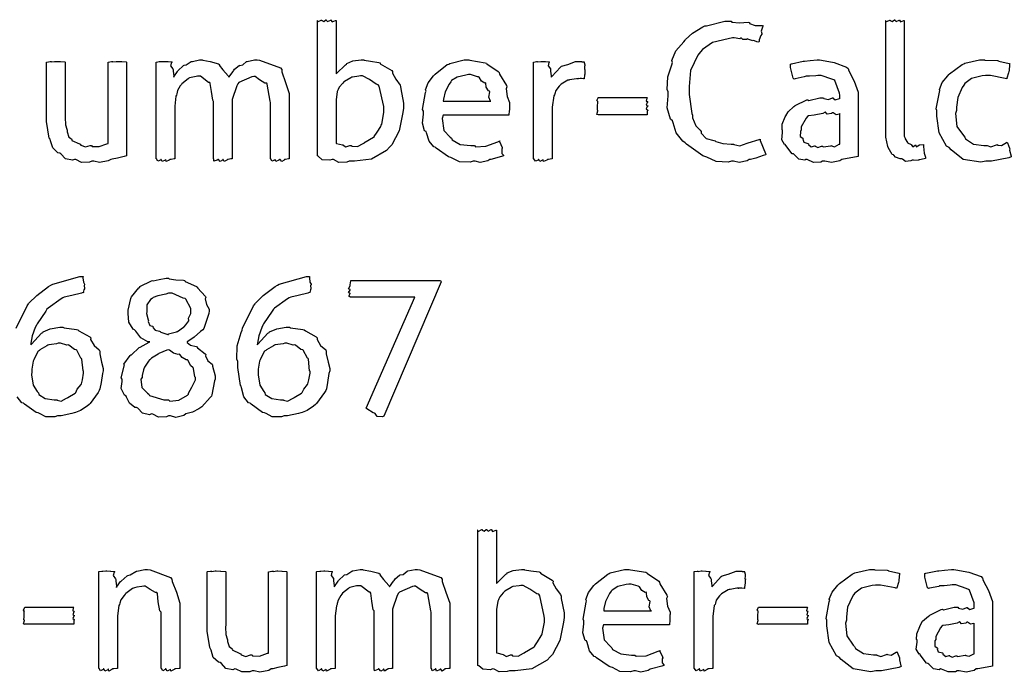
# Model space of a CAD drawing. Extents: x 1.97 to 9.39, y 0.66 to 7.28.
# Drawn here: x 6.641 to 7.517, y 0.923 to 1.499 of the extents above; entities that cross this region are included whole.
import ezdxf

# ---------------------------------------------------------------- set-up
doc = ezdxf.new("R2010")
doc.units = 0
doc.layers.get('0').update_dxf_attribs({"linetype": 'CONTINUOUS'})

msp = doc.modelspace()

# ---------------------------------------------------------------- linework, layer by layer
at = {"color": 0}
for points in [[(6.90419, 1.49858), (6.90403, 1.49849), (6.90435, 1.49744), (6.90771, 1.49903), (6.9081, 1.49903), (6.9081, 1.49869), (6.90989, 1.49778), (6.91162, 1.49924), (6.91222, 1.49924), (6.91211, 1.49897), (6.91325, 1.49772), (6.91596, 1.49908), (6.91635, 1.49903), (6.91618, 1.49881), (6.91715, 1.49735), (6.92036, 1.49864), (6.92068, 1.49858), (6.92068, 1.4515), (6.92101, 1.45188), (6.92893, 1.45958), (6.93001, 1.46018), (6.93012, 1.46078), (6.93549, 1.46289), (6.94276, 1.46386), (6.94521, 1.46386), (6.94542, 1.46354), (6.95107, 1.46272), (6.95844, 1.46169), (6.95953, 1.46126), (6.95953, 1.46044), (6.96392, 1.45801), (6.96983, 1.45454), (6.9706, 1.45367), (6.97054, 1.45215), (6.97347, 1.44672), (6.97732, 1.44162), (6.97775, 1.44021), (6.97786, 1.43821), (6.98036, 1.42557), (6.98036, 1.42133), (6.97982, 1.41738), (6.97646, 1.40126), (6.97006, 1.38889), (6.96799, 1.38683), (6.96528, 1.3839), (6.95188, 1.37625), (6.93707, 1.37446), (6.93218, 1.37446), (6.93018, 1.37364), (6.92312, 1.37337), (6.91851, 1.37576), (6.91721, 1.37598), (6.91525, 1.37527), (6.90847, 1.37571), (6.90506, 1.37874), (6.90419, 1.37902), (6.90419, 1.49858)], [(7.29531, 1.39399), (7.29525, 1.39253), (7.29986, 1.38124), (7.30007, 1.3801), (7.29785, 1.37934), (7.29124, 1.37706), (7.28674, 1.37598), (7.28554, 1.37576), (7.28358, 1.37462), (7.27653, 1.37316), (7.27154, 1.37446), (7.26992, 1.37446), (7.26688, 1.37348), (7.25624, 1.37402), (7.24821, 1.37793), (7.24647, 1.37858), (7.24468, 1.37912), (7.23008, 1.38943), (7.22889, 1.39074), (7.22678, 1.39204), (7.22114, 1.39953), (7.21847, 1.40821), (7.21783, 1.41004), (7.21604, 1.41146), (7.21317, 1.42139), (7.21392, 1.43212), (7.21392, 1.43565), (7.21311, 1.43778), (7.21365, 1.44883), (7.21718, 1.45958), (7.21783, 1.46149), (7.21733, 1.46326), (7.22081, 1.47194), (7.22771, 1.47988), (7.22889, 1.48122), (7.22917, 1.48199), (7.2354, 1.48753), (7.24451, 1.49311), (7.24625, 1.49382), (7.24794, 1.49403), (7.26406, 1.49815), (7.26947, 1.49815), (7.27024, 1.49729), (7.27707, 1.49653), (7.28461, 1.49707), (7.28575, 1.49685), (7.28581, 1.4961), (7.29069, 1.49431), (7.29704, 1.49414), (7.2979, 1.49382), (7.29719, 1.49289), (7.29611, 1.48931), (7.29676, 1.48719), (7.2966, 1.48665), (7.2959, 1.48551), (7.29422, 1.48167), (7.29417, 1.48014), (7.294, 1.47971), (7.29303, 1.47939), (7.28939, 1.48112), (7.28901, 1.48122), (7.28857, 1.48079), (7.28444, 1.48226), (7.28401, 1.48232), (7.28315, 1.48193), (7.27994, 1.48178), (7.2786, 1.48318), (7.27815, 1.48318), (7.27724, 1.48242), (7.27235, 1.4834), (7.27078, 1.4834), (7.26682, 1.48258), (7.25319, 1.47911), (7.24419, 1.4731), (7.24257, 1.47103), (7.24001, 1.46804), (7.23372, 1.45458), (7.23258, 1.44043), (7.23258, 1.43565), (7.23253, 1.43338), (7.23492, 1.4165), (7.2354, 1.41504), (7.23557, 1.41271), (7.23828, 1.40576), (7.24235, 1.40169), (7.24322, 1.40072), (7.24317, 1.39925), (7.24744, 1.39447), (7.25439, 1.39274), (7.25558, 1.39225), (7.25597, 1.39165), (7.26215, 1.38992), (7.26958, 1.38943), (7.27208, 1.38943), (7.27208, 1.389), (7.27713, 1.38807), (7.28369, 1.39035), (7.28467, 1.39051), (7.28467, 1.39074), (7.29443, 1.39367), (7.29531, 1.39399)], [(7.40608, 1.49858), (7.40593, 1.49849), (7.40625, 1.49744), (7.40961, 1.49903), (7.41, 1.49903), (7.41004, 1.49869), (7.41183, 1.49778), (7.41368, 1.49924), (7.41433, 1.49924), (7.41422, 1.49897), (7.41521, 1.49772), (7.41786, 1.49908), (7.41824, 1.49903), (7.41808, 1.49881), (7.419, 1.49735), (7.42204, 1.49864), (7.42236, 1.49858), (7.42236, 1.40224), (7.42225, 1.40087), (7.42236, 1.3966), (7.42307, 1.39535), (7.42324, 1.39486), (7.42318, 1.39404), (7.42518, 1.391), (7.4254, 1.39074), (7.4254, 1.39074), (7.42854, 1.38911), (7.42888, 1.389), (7.42876, 1.38867), (7.42985, 1.3871), (7.43218, 1.38856), (7.433, 1.38856), (7.43278, 1.38835), (7.43289, 1.3871), (7.43593, 1.38878), (7.43625, 1.38878), (7.43625, 1.38878), (7.43929, 1.38921), (7.43951, 1.38921), (7.43935, 1.38737), (7.44, 1.38157), (7.44103, 1.37788), (7.44103, 1.37663), (7.44011, 1.37647), (7.43593, 1.3756), (7.43539, 1.37554), (7.435, 1.37489), (7.43072, 1.37532), (7.42931, 1.37532), (7.42817, 1.37457), (7.42344, 1.37402), (7.42085, 1.37625), (7.42019, 1.37641), (7.41878, 1.37657), (7.41461, 1.37788), (7.41336, 1.37967), (7.41282, 1.3801), (7.41178, 1.38026), (7.40815, 1.38656), (7.40782, 1.38726), (7.40782, 1.38726), (7.40608, 1.39572), (7.40608, 1.39854), (7.40608, 1.49858)], [(6.66515, 1.46192), (6.66515, 1.46192), (6.66547, 1.46197), (6.66829, 1.46235), (6.66928, 1.46235), (6.66943, 1.46218), (6.67219, 1.46257), (6.67318, 1.46257), (6.67318, 1.46257), (6.67692, 1.4624), (6.67731, 1.46235), (6.67731, 1.46235), (6.68132, 1.46203), (6.68164, 1.46192), (6.68164, 1.41504), (6.68153, 1.41292), (6.68186, 1.40636), (6.68289, 1.40267), (6.68317, 1.40181), (6.68317, 1.40028), (6.68462, 1.39572), (6.68701, 1.3941), (6.6875, 1.39356), (6.68739, 1.39279), (6.69412, 1.38965), (6.69488, 1.38943), (6.69536, 1.38851), (6.69943, 1.38699), (6.7035, 1.38835), (6.70486, 1.38835), (6.70535, 1.38748), (6.71149, 1.38726), (6.71843, 1.38981), (6.7194, 1.39008), (6.7194, 1.46192), (6.7194, 1.46192), (6.7225, 1.46235), (6.72353, 1.46235), (6.72374, 1.46218), (6.72667, 1.46257), (6.72765, 1.46257), (6.72765, 1.46257), (6.73118, 1.4624), (6.73156, 1.46235), (6.73156, 1.46235), (6.73535, 1.46203), (6.73568, 1.46192), (6.73568, 1.37902), (6.73367, 1.37858), (6.72765, 1.37717), (6.72314, 1.37625), (6.72179, 1.37598), (6.71957, 1.37478), (6.71186, 1.37321), (6.70676, 1.37446), (6.70508, 1.37446), (6.70301, 1.37359), (6.69586, 1.37337), (6.69086, 1.37576), (6.68967, 1.37598), (6.68804, 1.37527), (6.68169, 1.37636), (6.67779, 1.38091), (6.67686, 1.38162), (6.67518, 1.38189), (6.67068, 1.38618), (6.66872, 1.39247), (6.66818, 1.39378), (6.66754, 1.39481), (6.66515, 1.4095), (6.66515, 1.41439), (6.66515, 1.46192)], [(6.76183, 1.46192), (6.76183, 1.46192), (6.76204, 1.46197), (6.76465, 1.46235), (6.76551, 1.46235), (6.76551, 1.46229), (6.76812, 1.46257), (6.76899, 1.46257), (6.76899, 1.46257), (6.77219, 1.4624), (6.77246, 1.46235), (6.77246, 1.46235), (6.77561, 1.46203), (6.77593, 1.46192), (6.77533, 1.46158), (6.77463, 1.45865), (6.77669, 1.45589), (6.77681, 1.45518), (6.77686, 1.45378), (6.77746, 1.44982), (6.77746, 1.44846), (6.77761, 1.44879), (6.78076, 1.45367), (6.78114, 1.4541), (6.78114, 1.4541), (6.78603, 1.45876), (6.78657, 1.4591), (6.78657, 1.4591), (6.78851, 1.45942), (6.79286, 1.46235), (6.79351, 1.46257), (6.79389, 1.46257), (6.80024, 1.46386), (6.8024, 1.46386), (6.80306, 1.46354), (6.80968, 1.46229), (6.81689, 1.46044), (6.81782, 1.45975), (6.81754, 1.4591), (6.82086, 1.45497), (6.82557, 1.44971), (6.82607, 1.44846), (6.82607, 1.44846), (6.82975, 1.45367), (6.83018, 1.4541), (6.83018, 1.4541), (6.83117, 1.45574), (6.83507, 1.45876), (6.83561, 1.4591), (6.83561, 1.45904), (6.83832, 1.45942), (6.84169, 1.46235), (6.84233, 1.46257), (6.84233, 1.46257), (6.84885, 1.46386), (6.85101, 1.46386), (6.85308, 1.46354), (6.87158, 1.45682), (6.87272, 1.4554), (6.87272, 1.45324), (6.87608, 1.44396), (6.87944, 1.43419), (6.87944, 1.43088), (6.87944, 1.37641), (6.87864, 1.37636), (6.87597, 1.37598), (6.87511, 1.37598), (6.87483, 1.37543), (6.87278, 1.37419), (6.87142, 1.37576), (6.87099, 1.37576), (6.87033, 1.37522), (6.86762, 1.37419), (6.86708, 1.37598), (6.86686, 1.37598), (6.86632, 1.37543), (6.86388, 1.37446), (6.86322, 1.37636), (6.86296, 1.37641), (6.86296, 1.42611), (6.86268, 1.42736), (6.86003, 1.44233), (6.85949, 1.44325), (6.85786, 1.44331), (6.85314, 1.44624), (6.84924, 1.44911), (6.84799, 1.44911), (6.84636, 1.44883), (6.83496, 1.4439), (6.8341, 1.44282), (6.83301, 1.44092), (6.82889, 1.42887), (6.82889, 1.42481), (6.82889, 1.37641), (6.82785, 1.37636), (6.82553, 1.37598), (6.82476, 1.37598), (6.82422, 1.37538), (6.82183, 1.37419), (6.82107, 1.37576), (6.82086, 1.37576), (6.82053, 1.37522), (6.81842, 1.37419), (6.81689, 1.37598), (6.81651, 1.37598), (6.81575, 1.37543), (6.81288, 1.37446), (6.81278, 1.37641), (6.81261, 1.37641), (6.81261, 1.42719), (6.8119, 1.42833), (6.81065, 1.43588), (6.80968, 1.44303), (6.80914, 1.4439), (6.80817, 1.44385), (6.80089, 1.44954), (6.7985, 1.44954), (6.7971, 1.44928), (6.79129, 1.44792), (6.79069, 1.4476), (6.79004, 1.44715), (6.78461, 1.44282), (6.78418, 1.44217), (6.78321, 1.44092), (6.78076, 1.43674), (6.78011, 1.43381), (6.77983, 1.43283), (6.77929, 1.43186), (6.77832, 1.42301), (6.77832, 1.42003), (6.77832, 1.37641), (6.77783, 1.37636), (6.77507, 1.37598), (6.77419, 1.37598), (6.77344, 1.37538), (6.77061, 1.37419), (6.77035, 1.37576), (6.77029, 1.37576), (6.76975, 1.37516), (6.76719, 1.37419), (6.76628, 1.37598), (6.76594, 1.37598), (6.76563, 1.37543), (6.7634, 1.37446), (6.76215, 1.37636), (6.76183, 1.37641), (6.76183, 1.46192)], [(7.01519, 1.41504), (7.01432, 1.412), (7.01574, 1.40164), (7.02138, 1.39572), (7.02257, 1.39464), (7.02328, 1.39324), (7.03043, 1.38921), (7.03982, 1.38813), (7.04297, 1.38813), (7.04394, 1.38715), (7.0529, 1.3877), (7.06353, 1.3916), (7.06532, 1.39225), (7.06506, 1.39165), (7.06739, 1.38661), (7.06749, 1.38596), (7.06706, 1.38498), (7.06711, 1.38129), (7.06853, 1.37961), (7.06858, 1.37902), (7.06685, 1.37847), (7.05751, 1.37598), (7.05643, 1.37576), (7.05464, 1.37462), (7.04807, 1.37316), (7.0434, 1.37446), (7.04189, 1.37446), (7.03911, 1.37353), (7.02968, 1.37381), (7.02328, 1.37717), (7.02192, 1.37771), (7.02013, 1.37815), (7.00911, 1.38585), (7.00825, 1.38683), (7.00694, 1.38694), (7.00293, 1.39193), (7.00065, 1.39942), (7.00022, 1.40072), (6.99892, 1.40126), (6.99707, 1.40799), (6.99783, 1.4159), (6.99783, 1.41851), (6.99712, 1.42008), (6.99978, 1.43494), (7.00022, 1.43631), (6.99972, 1.43733), (7.0019, 1.44347), (7.00672, 1.44965), (7.0076, 1.45062), (7.00808, 1.45128), (7.01888, 1.45964), (7.02018, 1.46018), (7.02121, 1.46078), (7.03375, 1.46386), (7.03797, 1.46386), (7.0389, 1.46354), (7.05246, 1.46138), (7.0536, 1.46083), (7.05399, 1.46029), (7.06392, 1.4535), (7.06467, 1.45258), (7.06494, 1.45117), (7.07118, 1.44125), (7.07161, 1.44), (7.07096, 1.43815), (7.07183, 1.43153), (7.074, 1.42617), (7.074, 1.42438), (7.07389, 1.42344), (7.07379, 1.41982), (7.07379, 1.41937), (7.07368, 1.41889), (7.07335, 1.41536), (7.07335, 1.41504), (7.01519, 1.41504)], [(7.09517, 1.46192), (7.09517, 1.46192), (7.09532, 1.46197), (7.09776, 1.46235), (7.09864, 1.46235), (7.09868, 1.46218), (7.1014, 1.46257), (7.10232, 1.46257), (7.10232, 1.46257), (7.10547, 1.4624), (7.10579, 1.46235), (7.10579, 1.46235), (7.109, 1.46203), (7.10926, 1.46192), (7.10867, 1.46158), (7.10796, 1.45865), (7.11003, 1.45589), (7.11014, 1.45518), (7.11019, 1.45378), (7.11079, 1.44982), (7.11079, 1.44846), (7.11128, 1.44922), (7.11893, 1.45757), (7.1199, 1.45822), (7.1199, 1.45817), (7.12522, 1.45979), (7.13226, 1.46235), (7.13465, 1.46235), (7.13465, 1.46235), (7.13678, 1.46235), (7.13747, 1.46235), (7.13769, 1.46213), (7.13971, 1.46218), (7.13986, 1.46213), (7.13971, 1.46169), (7.14031, 1.45958), (7.14031, 1.45888), (7.14014, 1.45806), (7.14008, 1.45551), (7.14051, 1.45546), (7.14051, 1.4554), (7.14031, 1.45443), (7.14031, 1.45167), (7.14031, 1.45128), (7.14003, 1.45047), (7.13971, 1.44749), (7.13965, 1.44715), (7.13921, 1.4471), (7.13743, 1.44737), (7.13683, 1.44737), (7.13613, 1.44732), (7.13396, 1.44721), (7.13465, 1.44737), (7.13465, 1.44737), (7.13297, 1.44726), (7.12685, 1.44629), (7.12619, 1.44607), (7.12528, 1.4459), (7.11936, 1.44228), (7.11882, 1.44174), (7.11768, 1.4406), (7.11475, 1.43674), (7.11393, 1.43397), (7.11361, 1.43306), (7.11296, 1.43207), (7.11165, 1.42225), (7.11165, 1.41894), (7.11165, 1.37641), (7.11117, 1.37636), (7.1084, 1.37598), (7.10753, 1.37598), (7.10678, 1.37538), (7.10394, 1.37419), (7.10368, 1.37576), (7.10362, 1.37576), (7.10308, 1.37516), (7.10058, 1.37419), (7.09978, 1.37598), (7.0995, 1.37598), (7.09912, 1.37543), (7.09685, 1.37446), (7.09549, 1.37636), (7.09517, 1.37641), (7.09517, 1.46192)], [(7.36556, 1.43283), (7.36529, 1.4344), (7.36122, 1.44569), (7.36035, 1.44629), (7.35851, 1.44694), (7.34913, 1.45019), (7.34603, 1.45019), (7.34424, 1.44987), (7.33886, 1.44943), (7.33583, 1.44949), (7.33496, 1.44933), (7.3341, 1.44889), (7.32596, 1.44721), (7.32519, 1.44694), (7.32428, 1.44775), (7.32194, 1.45708), (7.32194, 1.46018), (7.32275, 1.46044), (7.33317, 1.46268), (7.33431, 1.46278), (7.33431, 1.46272), (7.33936, 1.46322), (7.34549, 1.46386), (7.34754, 1.46386), (7.34924, 1.46354), (7.36063, 1.46149), (7.37147, 1.45757), (7.37294, 1.45628), (7.37349, 1.45415), (7.3781, 1.44515), (7.38162, 1.43544), (7.38162, 1.43218), (7.38162, 1.37858), (7.38021, 1.3782), (7.36871, 1.37619), (7.36729, 1.37598), (7.36556, 1.37468), (7.35829, 1.37321), (7.35232, 1.37446), (7.35037, 1.37446), (7.34885, 1.37348), (7.34239, 1.37337), (7.33669, 1.37576), (7.33561, 1.37598), (7.33464, 1.37527), (7.32943, 1.37625), (7.32531, 1.38021), (7.32454, 1.38075), (7.32346, 1.38097), (7.31782, 1.38835), (7.31739, 1.38921), (7.31679, 1.38917), (7.31424, 1.39339), (7.315, 1.39974), (7.315, 1.40181), (7.31451, 1.40196), (7.31467, 1.40713), (7.31733, 1.41351), (7.31782, 1.41439), (7.31782, 1.41439), (7.31993, 1.41808), (7.32497, 1.42275), (7.32585, 1.42329), (7.32622, 1.4235), (7.33626, 1.42844), (7.33735, 1.42871), (7.33822, 1.42811), (7.34782, 1.43044), (7.35101, 1.43044), (7.35151, 1.42969), (7.35547, 1.42887), (7.3591, 1.43028), (7.35969, 1.43024), (7.3596, 1.43001), (7.36149, 1.42844), (7.36513, 1.42969), (7.36556, 1.42958), (7.36556, 1.43283)], [(7.51335, 1.39117), (7.51346, 1.39074), (7.51535, 1.38596), (7.51551, 1.38531), (7.5154, 1.38401), (7.51676, 1.3788), (7.51682, 1.37815), (7.51481, 1.37739), (7.49951, 1.37446), (7.49447, 1.37446), (7.49007, 1.37348), (7.47439, 1.37598), (7.46392, 1.38444), (7.46213, 1.38639), (7.45985, 1.38759), (7.45329, 1.39942), (7.45128, 1.41422), (7.45128, 1.41917), (7.45057, 1.42063), (7.45344, 1.43539), (7.45389, 1.43674), (7.45344, 1.43772), (7.45594, 1.44379), (7.46104, 1.44987), (7.46192, 1.45085), (7.46235, 1.45144), (7.47364, 1.45985), (7.47493, 1.46039), (7.47592, 1.46094), (7.48882, 1.46386), (7.49317, 1.46386), (7.4936, 1.46354), (7.50461, 1.46317), (7.50553, 1.463), (7.50586, 1.46262), (7.51492, 1.46072), (7.51574, 1.46039), (7.51546, 1.4599), (7.51497, 1.45432), (7.51486, 1.45367), (7.51454, 1.45242), (7.51313, 1.44764), (7.51292, 1.44715), (7.5115, 1.44754), (7.49854, 1.44997), (7.49425, 1.44997), (7.49132, 1.44965), (7.48182, 1.44737), (7.47601, 1.44293), (7.47493, 1.44151), (7.47353, 1.43935), (7.46967, 1.4305), (7.46864, 1.42204), (7.46864, 1.41917), (7.46767, 1.41639), (7.46897, 1.40517), (7.47461, 1.39697), (7.47581, 1.39572), (7.47657, 1.39404), (7.48367, 1.38954), (7.49257, 1.38835), (7.49556, 1.38835), (7.4955, 1.38813), (7.49892, 1.38704), (7.50396, 1.38889), (7.50467, 1.389), (7.50472, 1.38867), (7.50819, 1.38829), (7.51258, 1.39094), (7.51335, 1.39117)], [(6.92068, 1.39031), (6.92101, 1.39014), (6.92643, 1.38889), (6.92697, 1.38878), (6.92692, 1.3884), (6.92942, 1.38694), (6.93294, 1.38835), (6.93414, 1.38835), (6.93485, 1.38753), (6.93978, 1.38737), (6.94456, 1.38997), (6.94542, 1.39031), (6.94526, 1.39057), (6.95389, 1.39551), (6.95454, 1.39615), (6.95449, 1.39632), (6.95697, 1.3999), (6.96024, 1.40517), (6.96061, 1.40614), (6.96099, 1.40701), (6.963, 1.41726), (6.963, 1.42068), (6.96278, 1.42275), (6.95882, 1.44069), (6.95801, 1.44194), (6.95622, 1.44243), (6.95019, 1.44656), (6.94417, 1.44976), (6.94217, 1.44976), (6.94069, 1.44943), (6.93517, 1.44868), (6.93457, 1.44846), (6.93375, 1.44803), (6.92817, 1.44482), (6.92763, 1.44433), (6.9266, 1.44319), (6.92356, 1.43972), (6.92269, 1.43782), (6.92242, 1.43718), (6.92182, 1.43599), (6.92068, 1.4286), (6.92068, 1.42611), (6.92068, 1.39031)], [(7.05751, 1.4274), (7.05701, 1.4274), (7.05561, 1.43088), (7.05643, 1.43565), (7.05621, 1.43631), (7.05528, 1.43658), (7.05339, 1.43978), (7.05311, 1.44319), (7.05274, 1.44368), (7.05208, 1.44342), (7.04899, 1.44515), (7.0471, 1.44857), (7.04644, 1.44889), (7.04568, 1.449), (7.03956, 1.45085), (7.03754, 1.45085), (7.03532, 1.45047), (7.02772, 1.44868), (7.02279, 1.44564), (7.02192, 1.44456), (7.02061, 1.44249), (7.01699, 1.43565), (7.01557, 1.42925), (7.0154, 1.4274), (7.05751, 1.4274)], [(7.19542, 1.43067), (7.19499, 1.42996), (7.1945, 1.4274), (7.19586, 1.42708), (7.19586, 1.42697), (7.19536, 1.42637), (7.19467, 1.42383), (7.19607, 1.42329), (7.19607, 1.42307), (7.19553, 1.42269), (7.19467, 1.42063), (7.19586, 1.41954), (7.19586, 1.41917), (7.19536, 1.41894), (7.19547, 1.41575), (7.19542, 1.41547), (7.15224, 1.41547), (7.15207, 1.41536), (7.15093, 1.41575), (7.15181, 1.41883), (7.15181, 1.41917), (7.15142, 1.41932), (7.15158, 1.42215), (7.15158, 1.42307), (7.15158, 1.42307), (7.15175, 1.42665), (7.15181, 1.42697), (7.15175, 1.42697), (7.15099, 1.4279), (7.15218, 1.43044), (7.15224, 1.43067), (7.19542, 1.43067)], [(7.36556, 1.41656), (7.36513, 1.41601), (7.36219, 1.41542), (7.35969, 1.41721), (7.35906, 1.41721), (7.35807, 1.41656), (7.35422, 1.4159), (7.35292, 1.41764), (7.35254, 1.41764), (7.35047, 1.41656), (7.34299, 1.41499), (7.33778, 1.41439), (7.33692, 1.41374), (7.33583, 1.41233), (7.33149, 1.40463), (7.33149, 1.40201), (7.33083, 1.40076), (7.33057, 1.39611), (7.3329, 1.39469), (7.33322, 1.39421), (7.3329, 1.39388), (7.33376, 1.39122), (7.33735, 1.39014), (7.33778, 1.38986), (7.33789, 1.38911), (7.34033, 1.38694), (7.34332, 1.38802), (7.34386, 1.38791), (7.34381, 1.38764), (7.34603, 1.38634), (7.34928, 1.3877), (7.35037, 1.3877), (7.35069, 1.38704), (7.35747, 1.38807), (7.35818, 1.38813), (7.35812, 1.38802), (7.36089, 1.38721), (7.36501, 1.38932), (7.36556, 1.38943), (7.36556, 1.41656)], [(6.78933, 1.21495), (6.78922, 1.21436), (6.79226, 1.21186), (6.79725, 1.21083), (6.79801, 1.21039), (6.79824, 1.20969), (6.80524, 1.20437), (6.80583, 1.20367), (6.80544, 1.20253), (6.8074, 1.19802), (6.81131, 1.19526), (6.81168, 1.19434), (6.81164, 1.19336), (6.81407, 1.18484), (6.81407, 1.18197), (6.81342, 1.18028), (6.81114, 1.16808), (6.8106, 1.16699), (6.80962, 1.1658), (6.80225, 1.15744), (6.80126, 1.15679), (6.79953, 1.15571), (6.79389, 1.15278), (6.78922, 1.15148), (6.78803, 1.15115), (6.78618, 1.1499), (6.77929, 1.14817), (6.77442, 1.14941), (6.77285, 1.14941), (6.77094, 1.14849), (6.76406, 1.14838), (6.75885, 1.15088), (6.75765, 1.15115), (6.75613, 1.15044), (6.74989, 1.15175), (6.74561, 1.15614), (6.74463, 1.15679), (6.743, 1.15701), (6.73833, 1.16059), (6.73583, 1.16596), (6.73529, 1.16699), (6.73378, 1.16786), (6.73112, 1.17367), (6.73182, 1.1799), (6.73182, 1.18197), (6.73107, 1.18294), (6.73361, 1.19347), (6.734, 1.19434), (6.7334, 1.1951), (6.73904, 1.2028), (6.73964, 1.20345), (6.74001, 1.20329), (6.7469, 1.20974), (6.74767, 1.21018), (6.74767, 1.21018), (6.75558, 1.21463), (6.75635, 1.21495), (6.75456, 1.2149), (6.74832, 1.21843), (6.74382, 1.22428), (6.74289, 1.22537), (6.74143, 1.22613), (6.73785, 1.23237), (6.73725, 1.23985), (6.73725, 1.2423), (6.73719, 1.24278), (6.73942, 1.25315), (6.73986, 1.25402), (6.74007, 1.2545), (6.74664, 1.26253), (6.74744, 1.26313), (6.74735, 1.26373), (6.75765, 1.26866), (6.75874, 1.26899), (6.75911, 1.26883), (6.76449, 1.2698), (6.77072, 1.27116), (6.77285, 1.27116), (6.77344, 1.27045), (6.77924, 1.26953), (6.78608, 1.26937), (6.78717, 1.26899), (6.78749, 1.26812), (6.79747, 1.26378), (6.79824, 1.26313), (6.7985, 1.26248), (6.80533, 1.25494), (6.80583, 1.25402), (6.80524, 1.25282), (6.80626, 1.24783), (6.80865, 1.24371), (6.80865, 1.2423), (6.80843, 1.23996), (6.80393, 1.22651), (6.803, 1.22537), (6.80117, 1.2239), (6.79542, 1.21886), (6.79064, 1.2156), (6.78933, 1.21495)], [(6.83399, 1.19759), (6.83306, 1.19965), (6.8335, 1.21121), (6.83703, 1.22298), (6.83768, 1.22515), (6.83822, 1.227), (6.84787, 1.24669), (6.84918, 1.24837), (6.84944, 1.24897), (6.85644, 1.25591), (6.86692, 1.26383), (6.86893, 1.26487), (6.87056, 1.26579), (6.89458, 1.27246), (6.89735, 1.27268), (6.89719, 1.27148), (6.89768, 1.26758), (6.89865, 1.26573), (6.89865, 1.26508), (6.89817, 1.26465), (6.89844, 1.26194), (6.89844, 1.26161), (6.89811, 1.26091), (6.89751, 1.25852), (6.898, 1.25879), (6.898, 1.25879), (6.89578, 1.25776), (6.88737, 1.25575), (6.88069, 1.25445), (6.87935, 1.2538), (6.87793, 1.25271), (6.86643, 1.24468), (6.86546, 1.2436), (6.86442, 1.24186), (6.85672, 1.23085), (6.85612, 1.22949), (6.85508, 1.22743), (6.85243, 1.22005), (6.85135, 1.2137), (6.85113, 1.21213), (6.85167, 1.21278), (6.86057, 1.22244), (6.86176, 1.2232), (6.86203, 1.2238), (6.86838, 1.22635), (6.87674, 1.22776), (6.87956, 1.22776), (6.88058, 1.22721), (6.8915, 1.2258), (6.89258, 1.22537), (6.89361, 1.22466), (6.90321, 1.21924), (6.90408, 1.21843), (6.90392, 1.21685), (6.90707, 1.21175), (6.91157, 1.20774), (6.91211, 1.20649), (6.91211, 1.20421), (6.91363, 1.19694), (6.91515, 1.19124), (6.91515, 1.18934), (6.91439, 1.1869), (6.91314, 1.17887), (6.91222, 1.17329), (6.91168, 1.17198), (6.91064, 1.17019), (6.90349, 1.16048), (6.90256, 1.15961), (6.90082, 1.15815), (6.89518, 1.15419), (6.89074, 1.15245), (6.88954, 1.15202), (6.88743, 1.15153), (6.87793, 1.14941), (6.87478, 1.14941), (6.87244, 1.14849), (6.86442, 1.1486), (6.85889, 1.15158), (6.85764, 1.15202), (6.85579, 1.15245), (6.84571, 1.15972), (6.84483, 1.1607), (6.84326, 1.16092), (6.83919, 1.16623), (6.83724, 1.17415), (6.83681, 1.17567), (6.83632, 1.17632), (6.83399, 1.19228), (6.83399, 1.19759)], [(6.96283, 1.1492), (6.96158, 1.14865), (6.95708, 1.14898), (6.95524, 1.15158), (6.95458, 1.1518), (6.95361, 1.15202), (6.94797, 1.15571), (6.94743, 1.15614), (6.99018, 1.25423), (6.93375, 1.25423), (6.93338, 1.25418), (6.93197, 1.25526), (6.93311, 1.25743), (6.93311, 1.2577), (6.93289, 1.25765), (6.93181, 1.2583), (6.93311, 1.26047), (6.93311, 1.26118), (6.93294, 1.26107), (6.93181, 1.26156), (6.93311, 1.26421), (6.93311, 1.26508), (6.93311, 1.26508), (6.93365, 1.26872), (6.93375, 1.26899), (7.01297, 1.26899), (7.01361, 1.2679), (6.96283, 1.1492)], [(6.77285, 1.22125), (6.77285, 1.22195), (6.77983, 1.2238), (6.78043, 1.22407), (6.78082, 1.22412), (6.78608, 1.22781), (6.78651, 1.22819), (6.78651, 1.22819), (6.78797, 1.22987), (6.79058, 1.23329), (6.79085, 1.23383), (6.79085, 1.23383), (6.79042, 1.23568), (6.79237, 1.23985), (6.79237, 1.24121), (6.79237, 1.24419), (6.78819, 1.25244), (6.78738, 1.25315), (6.78581, 1.25353), (6.77604, 1.2577), (6.77285, 1.2577), (6.77056, 1.25694), (6.76335, 1.25543), (6.75911, 1.25391), (6.75831, 1.25315), (6.75689, 1.25212), (6.75375, 1.24745), (6.75353, 1.24278), (6.75353, 1.24121), (6.75325, 1.24002), (6.75478, 1.23438), (6.75504, 1.23383), (6.75493, 1.23269), (6.75629, 1.22917), (6.75874, 1.22862), (6.75917, 1.22819), (6.759, 1.22759), (6.76107, 1.22504), (6.76486, 1.22439), (6.76546, 1.22407), (6.766, 1.22353), (6.77219, 1.22146), (6.77285, 1.22125)], [(6.67546, 1.21365), (6.67399, 1.21322), (6.66938, 1.2124), (6.66699, 1.21218), (6.66635, 1.21191), (6.66547, 1.21126), (6.65929, 1.20768), (6.65875, 1.20714), (6.65756, 1.2066), (6.65408, 1.19992), (6.65375, 1.19911), (6.65321, 1.19786), (6.65201, 1.19086), (6.65201, 1.18848), (6.65192, 1.18566), (6.65332, 1.17649), (6.6569, 1.1709), (6.65788, 1.16981), (6.65826, 1.16846), (6.66401, 1.16471), (6.67176, 1.16374), (6.67437, 1.16374), (6.67437, 1.16347), (6.6779, 1.1626), (6.68278, 1.16504), (6.68349, 1.16526), (6.68375, 1.16558), (6.69032, 1.16954), (6.69086, 1.17003), (6.69086, 1.17003), (6.69217, 1.17301), (6.69553, 1.17708), (6.69586, 1.17784), (6.69586, 1.17784), (6.69683, 1.18142), (6.69781, 1.18707), (6.69781, 1.18891), (6.69732, 1.18924), (6.69635, 1.19944), (6.69607, 1.2002), (6.69547, 1.20041), (6.69179, 1.20736), (6.69129, 1.20779), (6.68972, 1.20823), (6.68479, 1.21191), (6.68414, 1.21213), (6.68294, 1.21197), (6.67731, 1.21365), (6.67546, 1.21365)], [(6.87543, 1.21365), (6.87397, 1.21322), (6.86936, 1.2124), (6.86697, 1.21218), (6.86632, 1.21191), (6.86546, 1.21126), (6.85926, 1.20768), (6.85872, 1.20714), (6.85753, 1.2066), (6.85406, 1.19992), (6.85374, 1.19911), (6.85319, 1.19786), (6.852, 1.19086), (6.852, 1.18848), (6.85189, 1.18566), (6.85331, 1.17649), (6.85688, 1.1709), (6.85786, 1.16981), (6.85824, 1.16846), (6.86399, 1.16471), (6.87175, 1.16374), (6.87435, 1.16374), (6.87435, 1.16347), (6.87788, 1.1626), (6.88276, 1.16504), (6.88346, 1.16526), (6.88374, 1.16558), (6.89031, 1.16954), (6.89085, 1.17003), (6.89085, 1.17003), (6.89214, 1.17301), (6.89551, 1.17708), (6.89583, 1.17784), (6.89583, 1.17784), (6.89681, 1.18142), (6.89779, 1.18707), (6.89779, 1.18891), (6.89729, 1.18924), (6.89632, 1.19944), (6.89606, 1.2002), (6.89546, 1.20041), (6.89176, 1.20736), (6.89128, 1.20779), (6.88971, 1.20823), (6.88476, 1.21191), (6.88411, 1.21213), (6.88292, 1.21197), (6.87728, 1.21365), (6.87543, 1.21365)], [(6.77285, 1.20779), (6.77132, 1.20747), (6.76421, 1.20448), (6.76351, 1.2041), (6.7621, 1.20313), (6.75786, 1.20036), (6.75651, 1.19933), (6.75613, 1.19889), (6.75515, 1.19792), (6.75146, 1.1926), (6.75114, 1.19195), (6.75082, 1.19027), (6.7494, 1.18522), (6.7494, 1.18348), (6.74843, 1.1818), (6.74924, 1.17459), (6.75429, 1.16965), (6.75526, 1.16873), (6.75586, 1.16759), (6.76856, 1.16352), (6.77285, 1.16352), (6.77408, 1.16254), (6.78201, 1.1633), (6.78944, 1.16786), (6.79042, 1.16873), (6.79042, 1.16938), (6.79346, 1.1747), (6.7965, 1.18132), (6.7965, 1.18348), (6.79611, 1.18392), (6.79486, 1.19135), (6.79454, 1.19195), (6.79443, 1.19189), (6.7921, 1.19407), (6.7901, 1.19841), (6.78956, 1.19889), (6.78836, 1.19889), (6.78478, 1.20101), (6.78288, 1.20378), (6.78217, 1.2041), (6.78125, 1.20361), (6.77718, 1.20475), (6.77365, 1.20757), (6.77285, 1.20779)], [(7.0459, 1.04856), (7.04574, 1.04845), (7.04606, 1.04742), (7.04943, 1.04899), (7.04981, 1.04899), (7.04981, 1.04867), (7.0516, 1.04774), (7.05333, 1.04921), (7.05393, 1.04921), (7.05382, 1.04894), (7.05496, 1.04769), (7.05767, 1.04905), (7.05806, 1.04899), (7.05789, 1.04877), (7.05886, 1.04731), (7.06207, 1.04861), (7.06239, 1.04856), (7.06239, 1.00147), (7.06272, 1.00184), (7.07064, 1.00955), (7.07172, 1.01015), (7.07183, 1.01074), (7.07721, 1.01286), (7.08447, 1.01383), (7.08692, 1.01383), (7.08713, 1.01351), (7.09278, 1.0127), (7.10015, 1.01166), (7.10124, 1.01123), (7.10124, 1.01042), (7.10563, 1.00798), (7.11154, 1.0045), (7.11231, 1.00363), (7.11225, 1.00212), (7.11518, 0.99669), (7.11903, 0.99159), (7.11947, 0.990181), (7.11957, 0.988172), (7.12207, 0.975532), (7.12207, 0.9713), (7.12153, 0.967339), (7.11817, 0.951226), (7.11176, 0.938857), (7.10969, 0.936794), (7.10699, 0.933865), (7.09358, 0.926215), (7.07878, 0.924425), (7.07389, 0.924425), (7.07189, 0.923611), (7.06483, 0.92334), (7.06022, 0.925726), (7.05892, 0.925944), (7.05697, 0.925239), (7.05018, 0.925672), (7.04676, 0.928711), (7.0459, 0.928982), (7.0459, 1.04856)], [(6.71115, 1.01188), (6.71115, 1.01188), (6.71137, 1.01194), (6.71397, 1.01232), (6.71485, 1.01232), (6.71485, 1.01226), (6.71744, 1.01253), (6.71832, 1.01253), (6.71832, 1.01253), (6.72151, 1.01237), (6.72179, 1.01232), (6.72179, 1.01232), (6.72493, 1.01199), (6.72526, 1.01188), (6.72467, 1.01156), (6.72396, 1.00857), (6.72601, 1.0057), (6.72613, 1.00494), (6.72618, 1.00353), (6.72678, 0.999403), (6.72678, 0.997993), (6.72694, 0.998318), (6.73047, 1.0032), (6.7309, 1.00363), (6.7309, 1.00363), (6.73622, 1.0083), (6.73676, 1.00863), (6.73676, 1.00863), (6.73904, 1.00917), (6.74382, 1.0121), (6.74457, 1.01232), (6.74485, 1.01237), (6.75179, 1.01383), (6.75412, 1.01383), (6.75646, 1.01351), (6.77442, 1.00678), (6.77561, 1.00537), (6.7761, 1.0032), (6.77989, 0.993869), (6.78276, 0.983942), (6.78276, 0.980632), (6.78276, 0.926378), (6.78228, 0.926324), (6.77935, 0.925944), (6.77843, 0.925944), (6.77772, 0.925347), (6.77496, 0.924154), (6.77463, 0.925726), (6.77453, 0.925726), (6.77399, 0.925131), (6.77154, 0.924154), (6.77051, 0.925944), (6.77018, 0.925944), (6.76986, 0.925401), (6.76774, 0.924425), (6.76654, 0.926324), (6.76628, 0.926378), (6.76628, 0.976074), (6.76519, 0.977376), (6.76372, 0.985243), (6.76318, 0.992512), (6.76258, 0.993435), (6.76118, 0.993435), (6.75662, 0.996257), (6.75228, 0.999078), (6.75087, 0.999078), (6.74935, 0.998861), (6.7449, 0.998264), (6.74268, 0.997613), (6.74197, 0.997342), (6.74104, 0.996963), (6.73514, 0.992731), (6.7346, 0.992133), (6.73351, 0.99094), (6.73068, 0.986871), (6.72993, 0.983996), (6.7296, 0.983018), (6.72894, 0.982042), (6.72765, 0.972874), (6.72765, 0.969781), (6.72765, 0.926378), (6.72715, 0.926324), (6.72439, 0.925944), (6.72353, 0.925944), (6.72276, 0.925347), (6.71994, 0.924154), (6.71967, 0.925726), (6.71962, 0.925726), (6.71907, 0.925131), (6.71653, 0.924154), (6.7156, 0.925944), (6.71528, 0.925944), (6.71496, 0.925401), (6.71272, 0.924425), (6.71149, 0.926324), (6.71115, 0.926378), (6.71115, 1.01188)], [(6.80681, 1.01188), (6.80681, 1.01188), (6.80713, 1.01194), (6.80994, 1.01232), (6.81093, 1.01232), (6.81108, 1.01215), (6.81386, 1.01253), (6.81483, 1.01253), (6.81483, 1.01253), (6.81858, 1.01237), (6.81896, 1.01232), (6.81896, 1.01232), (6.82297, 1.01199), (6.82329, 1.01188), (6.82329, 0.965007), (6.82319, 0.96289), (6.82351, 0.956326), (6.82454, 0.952636), (6.82482, 0.951768), (6.82482, 0.95025), (6.82628, 0.945692), (6.82867, 0.944065), (6.82915, 0.943522), (6.82904, 0.942762), (6.83578, 0.939615), (6.83653, 0.939399), (6.83703, 0.938476), (6.8411, 0.936957), (6.84517, 0.938314), (6.84651, 0.938314), (6.847, 0.937446), (6.85314, 0.937229), (6.86008, 0.939779), (6.86106, 0.94005), (6.86106, 1.01188), (6.86106, 1.01188), (6.86415, 1.01232), (6.86518, 1.01232), (6.8654, 1.01215), (6.86833, 1.01253), (6.86931, 1.01253), (6.86931, 1.01253), (6.87283, 1.01237), (6.87321, 1.01232), (6.87321, 1.01232), (6.87701, 1.01199), (6.87733, 1.01188), (6.87733, 0.928982), (6.87532, 0.928549), (6.86931, 0.927137), (6.86481, 0.926215), (6.86344, 0.925944), (6.86122, 0.92475), (6.85351, 0.923178), (6.84842, 0.924425), (6.84674, 0.924425), (6.84467, 0.923557), (6.83751, 0.92334), (6.83251, 0.925726), (6.83132, 0.925944), (6.82969, 0.925239), (6.82335, 0.926324), (6.81944, 0.930881), (6.81853, 0.931586), (6.81685, 0.931858), (6.81233, 0.936143), (6.81039, 0.942437), (6.80985, 0.943739), (6.80919, 0.944769), (6.80681, 0.959472), (6.80681, 0.964356), (6.80681, 1.01188)], [(6.90354, 1.01188), (6.90354, 1.01188), (6.90375, 1.01194), (6.90636, 1.01232), (6.90722, 1.01232), (6.90722, 1.01226), (6.90983, 1.01253), (6.91069, 1.01253), (6.91069, 1.01253), (6.9139, 1.01237), (6.91417, 1.01232), (6.91417, 1.01232), (6.91732, 1.01199), (6.91764, 1.01188), (6.91704, 1.01156), (6.91635, 1.00863), (6.9184, 1.00586), (6.91851, 1.00515), (6.91857, 1.00374), (6.91917, 0.999783), (6.91917, 0.998426), (6.91932, 0.998753), (6.92247, 1.00363), (6.92285, 1.00407), (6.92285, 1.00407), (6.92774, 1.00873), (6.92828, 1.00906), (6.92828, 1.00906), (6.93024, 1.00939), (6.93457, 1.01232), (6.93522, 1.01253), (6.9356, 1.01253), (6.94194, 1.01383), (6.94412, 1.01383), (6.94476, 1.01351), (6.95139, 1.01226), (6.95861, 1.01042), (6.95953, 1.00971), (6.95925, 1.00906), (6.96257, 1.00494), (6.96729, 0.999675), (6.96778, 0.998426), (6.96778, 0.998426), (6.97146, 1.00363), (6.9719, 1.00407), (6.9719, 1.00407), (6.97287, 1.0057), (6.97678, 1.00873), (6.97732, 1.00906), (6.97732, 1.00901), (6.98004, 1.00939), (6.9834, 1.01232), (6.98406, 1.01253), (6.98406, 1.01253), (6.99056, 1.01383), (6.99274, 1.01383), (6.99479, 1.01351), (7.01329, 1.00678), (7.01443, 1.00537), (7.01443, 1.0032), (7.01779, 0.993924), (7.02115, 0.984158), (7.02115, 0.980849), (7.02115, 0.926378), (7.02035, 0.926324), (7.01768, 0.925944), (7.01682, 0.925944), (7.01654, 0.925401), (7.01449, 0.924154), (7.01313, 0.925726), (7.01269, 0.925726), (7.01204, 0.925185), (7.00933, 0.924154), (7.00879, 0.925944), (7.00857, 0.925944), (7.00803, 0.925401), (7.00558, 0.924425), (7.00493, 0.926324), (7.00467, 0.926378), (7.00467, 0.976074), (7.00439, 0.977322), (7.00174, 0.992296), (7.00119, 0.993218), (6.99957, 0.993272), (6.99485, 0.996203), (6.99094, 0.999078), (6.98969, 0.999078), (6.98807, 0.998807), (6.97667, 0.993869), (6.97581, 0.992785), (6.97472, 0.990886), (6.9706, 0.978842), (6.9706, 0.974772), (6.9706, 0.926378), (6.96957, 0.926324), (6.96724, 0.925944), (6.96647, 0.925944), (6.96593, 0.925347), (6.96354, 0.924154), (6.96278, 0.925726), (6.96257, 0.925726), (6.96224, 0.925185), (6.96012, 0.924154), (6.95861, 0.925944), (6.95822, 0.925944), (6.95747, 0.925401), (6.95458, 0.924425), (6.95449, 0.926378), (6.95432, 0.926378), (6.95432, 0.97716), (6.95361, 0.978299), (6.95236, 0.98584), (6.95139, 0.993001), (6.95085, 0.993869), (6.94987, 0.993815), (6.9426, 0.999511), (6.94021, 0.999511), (6.93881, 0.99924), (6.933, 0.997885), (6.9324, 0.997558), (6.93175, 0.997125), (6.92632, 0.992785), (6.92589, 0.992133), (6.92492, 0.990886), (6.92247, 0.986708), (6.92182, 0.983778), (6.92156, 0.982801), (6.92101, 0.981825), (6.92003, 0.972982), (6.92003, 0.969997), (6.92003, 0.926378), (6.91954, 0.926324), (6.91678, 0.925944), (6.9159, 0.925944), (6.91515, 0.925347), (6.91233, 0.924154), (6.91206, 0.925726), (6.912, 0.925726), (6.91146, 0.925131), (6.9089, 0.924154), (6.90799, 0.925944), (6.90767, 0.925944), (6.90733, 0.925401), (6.90511, 0.924425), (6.90386, 0.926324), (6.90354, 0.926378), (6.90354, 1.01188)], [(7.15685, 0.965007), (7.15597, 0.961968), (7.15739, 0.951606), (7.16303, 0.945692), (7.16422, 0.944607), (7.16493, 0.943197), (7.1721, 0.939182), (7.18147, 0.938097), (7.18463, 0.938097), (7.1856, 0.937121), (7.19456, 0.937663), (7.20518, 0.941569), (7.20697, 0.942219), (7.20671, 0.941624), (7.20904, 0.936578), (7.20915, 0.935926), (7.20871, 0.93495), (7.20876, 0.931261), (7.21018, 0.929579), (7.21024, 0.928982), (7.2085, 0.92844), (7.19917, 0.925944), (7.19808, 0.925726), (7.19629, 0.924587), (7.18972, 0.923122), (7.18506, 0.924425), (7.18354, 0.924425), (7.18078, 0.923503), (7.17133, 0.923774), (7.16493, 0.927137), (7.16357, 0.927681), (7.16178, 0.928114), (7.15076, 0.935818), (7.1499, 0.936794), (7.1486, 0.936903), (7.14458, 0.941894), (7.14231, 0.949382), (7.14188, 0.950683), (7.14057, 0.951226), (7.13872, 0.957954), (7.13949, 0.965875), (7.13949, 0.968479), (7.13878, 0.970053), (7.14144, 0.984918), (7.14188, 0.986274), (7.14139, 0.987304), (7.14356, 0.993435), (7.14839, 0.999621), (7.14925, 1.0006), (7.14974, 1.00125), (7.16054, 1.0096), (7.16183, 1.01015), (7.16287, 1.01074), (7.1754, 1.01383), (7.17964, 1.01383), (7.18056, 1.01351), (7.19412, 1.01134), (7.19526, 1.0108), (7.19564, 1.01025), (7.20557, 1.00347), (7.20632, 1.00255), (7.2066, 1.00114), (7.21283, 0.991211), (7.21326, 0.989962), (7.21263, 0.988118), (7.21349, 0.9815), (7.21565, 0.976129), (7.21565, 0.974337), (7.21556, 0.973415), (7.21544, 0.969781), (7.21544, 0.969347), (7.21533, 0.968858), (7.215, 0.965332), (7.215, 0.965007), (7.15685, 0.965007)], [(7.23687, 1.01188), (7.23687, 1.01188), (7.23703, 1.01194), (7.23947, 1.01232), (7.24035, 1.01232), (7.2404, 1.01215), (7.24311, 1.01253), (7.24403, 1.01253), (7.24403, 1.01253), (7.24718, 1.01237), (7.2475, 1.01232), (7.2475, 1.01232), (7.25071, 1.01199), (7.25097, 1.01188), (7.25037, 1.01156), (7.24968, 1.00863), (7.25174, 1.00586), (7.25185, 1.00515), (7.2519, 1.00374), (7.2525, 0.999783), (7.2525, 0.998426), (7.25299, 0.999186), (7.26064, 1.00754), (7.26161, 1.00819), (7.26161, 1.00814), (7.26693, 1.00977), (7.27399, 1.01232), (7.27636, 1.01232), (7.27636, 1.01232), (7.27849, 1.01232), (7.27919, 1.01232), (7.2794, 1.0121), (7.28142, 1.01215), (7.28157, 1.0121), (7.28142, 1.01166), (7.28201, 1.00955), (7.28201, 1.00884), (7.28185, 1.00803), (7.28179, 1.00548), (7.28222, 1.00543), (7.28222, 1.00537), (7.28201, 1.00439), (7.28201, 1.00163), (7.28201, 1.00125), (7.28174, 1.00043), (7.28142, 0.99745), (7.28136, 0.997125), (7.28093, 0.997071), (7.27914, 0.997342), (7.27854, 0.997342), (7.27783, 0.997288), (7.27567, 0.997179), (7.27636, 0.997342), (7.27636, 0.997342), (7.27468, 0.997233), (7.26856, 0.996257), (7.2679, 0.996039), (7.26699, 0.995876), (7.26107, 0.992242), (7.26053, 0.991699), (7.25939, 0.99056), (7.25646, 0.986708), (7.25564, 0.983942), (7.25532, 0.983018), (7.25467, 0.982042), (7.25336, 0.972222), (7.25336, 0.968913), (7.25336, 0.926378), (7.25287, 0.926324), (7.25011, 0.925944), (7.24924, 0.925944), (7.24849, 0.925347), (7.24567, 0.924154), (7.24539, 0.925726), (7.24533, 0.925726), (7.24479, 0.925131), (7.24229, 0.924154), (7.24149, 0.925944), (7.24121, 0.925944), (7.24083, 0.925401), (7.23856, 0.924425), (7.23719, 0.926324), (7.23687, 0.926378), (7.23687, 1.01188)], [(7.41612, 0.941135), (7.41624, 0.940701), (7.41812, 0.935926), (7.41829, 0.935275), (7.41818, 0.933974), (7.41954, 0.928765), (7.4196, 0.928114), (7.41758, 0.927354), (7.40229, 0.924425), (7.39725, 0.924425), (7.39285, 0.923449), (7.37717, 0.925944), (7.36669, 0.934407), (7.3649, 0.936361), (7.36263, 0.937554), (7.35607, 0.949382), (7.35406, 0.964193), (7.35406, 0.969129), (7.35335, 0.970594), (7.35622, 0.985351), (7.35667, 0.986708), (7.35622, 0.987685), (7.35872, 0.993761), (7.36382, 0.999837), (7.36469, 1.00081), (7.36513, 1.00141), (7.37642, 1.00982), (7.37771, 1.01036), (7.37869, 1.01091), (7.3916, 1.01383), (7.39594, 1.01383), (7.39638, 1.01351), (7.40739, 1.01313), (7.40831, 1.01297), (7.40864, 1.01259), (7.41769, 1.01069), (7.41851, 1.01036), (7.41824, 1.00987), (7.41775, 1.00429), (7.41764, 1.00363), (7.41732, 1.00239), (7.4159, 0.997613), (7.41569, 0.997125), (7.41428, 0.997504), (7.40132, 0.999946), (7.39703, 0.999946), (7.3941, 0.999621), (7.3846, 0.997342), (7.37879, 0.992893), (7.37771, 0.991482), (7.37631, 0.989312), (7.37244, 0.980469), (7.37142, 0.972006), (7.37142, 0.969129), (7.37044, 0.966363), (7.37175, 0.955132), (7.37739, 0.94694), (7.37858, 0.945692), (7.37935, 0.944011), (7.38644, 0.939507), (7.39535, 0.938314), (7.39833, 0.938314), (7.39828, 0.938097), (7.40169, 0.937011), (7.40674, 0.938857), (7.40744, 0.938965), (7.4075, 0.938639), (7.41097, 0.93826), (7.41536, 0.940918), (7.41612, 0.941135)], [(7.48426, 0.982801), (7.484, 0.984375), (7.47993, 0.99566), (7.47906, 0.996257), (7.47721, 0.996907), (7.46783, 1.00016), (7.46474, 1.00016), (7.46294, 0.999837), (7.45757, 0.999403), (7.45454, 0.999457), (7.45367, 0.999294), (7.45281, 0.998861), (7.44467, 0.997179), (7.4439, 0.996907), (7.44299, 0.997721), (7.44065, 1.00705), (7.44065, 1.01015), (7.44146, 1.01042), (7.45187, 1.01264), (7.45301, 1.01275), (7.45301, 1.0127), (7.45806, 1.01318), (7.46419, 1.01383), (7.46625, 1.01383), (7.46793, 1.01351), (7.47933, 1.01145), (7.49018, 1.00754), (7.49164, 1.00624), (7.49219, 1.00412), (7.49681, 0.995117), (7.50032, 0.985406), (7.50032, 0.98215), (7.50032, 0.928549), (7.49892, 0.928168), (7.48742, 0.926161), (7.486, 0.925944), (7.48426, 0.924642), (7.477, 0.923178), (7.47103, 0.924425), (7.46907, 0.924425), (7.46756, 0.923449), (7.4611, 0.92334), (7.4554, 0.925726), (7.45432, 0.925944), (7.45335, 0.925239), (7.44814, 0.926215), (7.44401, 0.930176), (7.44325, 0.930718), (7.44217, 0.930935), (7.43653, 0.938314), (7.43608, 0.939182), (7.43549, 0.939128), (7.43294, 0.94336), (7.43371, 0.949707), (7.43371, 0.951768), (7.43321, 0.951932), (7.43338, 0.957086), (7.43604, 0.963488), (7.43653, 0.964356), (7.43653, 0.964356), (7.43864, 0.968044), (7.44368, 0.972711), (7.44456, 0.973253), (7.44493, 0.973469), (7.45497, 0.978407), (7.45606, 0.978678), (7.45692, 0.978082), (7.46653, 0.980414), (7.46972, 0.980414), (7.47021, 0.979656), (7.47418, 0.978842), (7.47781, 0.980251), (7.4784, 0.980197), (7.47831, 0.979981), (7.48019, 0.978407), (7.48383, 0.979656), (7.48426, 0.979546), (7.48426, 0.982801)], [(7.06239, 0.940267), (7.06272, 0.940104), (7.06814, 0.938857), (7.06868, 0.938747), (7.06863, 0.938368), (7.07113, 0.936903), (7.07465, 0.938314), (7.07585, 0.938314), (7.07656, 0.9375), (7.08149, 0.937337), (7.08626, 0.939942), (7.08713, 0.940267), (7.08697, 0.940539), (7.0956, 0.945475), (7.09625, 0.946126), (7.09619, 0.946289), (7.09868, 0.949869), (7.10194, 0.955132), (7.10232, 0.956108), (7.10271, 0.956976), (7.10471, 0.967231), (7.10471, 0.970649), (7.10449, 0.972711), (7.10053, 0.990668), (7.09972, 0.991917), (7.09793, 0.992404), (7.0919, 0.996528), (7.08589, 0.999729), (7.08388, 0.999729), (7.08242, 0.999403), (7.07688, 0.998643), (7.07628, 0.998426), (7.07547, 0.997993), (7.06988, 0.994792), (7.06933, 0.994303), (7.06831, 0.993164), (7.06526, 0.989692), (7.0644, 0.987793), (7.06413, 0.987142), (7.06353, 0.985949), (7.06239, 0.978569), (7.06239, 0.976074), (7.06239, 0.940267)], [(7.19917, 0.977376), (7.19868, 0.977376), (7.19726, 0.980849), (7.19808, 0.985622), (7.19786, 0.986274), (7.19694, 0.986546), (7.19504, 0.989746), (7.19476, 0.993164), (7.19439, 0.993653), (7.19374, 0.993381), (7.19065, 0.995117), (7.18875, 0.998535), (7.1881, 0.998861), (7.18733, 0.998969), (7.18121, 1.00081), (7.17919, 1.00081), (7.17697, 1.00043), (7.16938, 0.998643), (7.16444, 0.995606), (7.16357, 0.994521), (7.16228, 0.992458), (7.15864, 0.985622), (7.15722, 0.979221), (7.15707, 0.977376), (7.19917, 0.977376)], [(6.68913, 0.980632), (6.68869, 0.979926), (6.68821, 0.977376), (6.68956, 0.977051), (6.68956, 0.976942), (6.68907, 0.976346), (6.68837, 0.973796), (6.68978, 0.973253), (6.68978, 0.973036), (6.68924, 0.972657), (6.68837, 0.970594), (6.68956, 0.96951), (6.68956, 0.969129), (6.68907, 0.968913), (6.68918, 0.965713), (6.68913, 0.96544), (6.64594, 0.96544), (6.64578, 0.965332), (6.64464, 0.965713), (6.64551, 0.968804), (6.64551, 0.969129), (6.64513, 0.969293), (6.64529, 0.972114), (6.64529, 0.973036), (6.64529, 0.973036), (6.64546, 0.976617), (6.64551, 0.976942), (6.64546, 0.976942), (6.64469, 0.977865), (6.64589, 0.980414), (6.64594, 0.980632), (6.68913, 0.980632)], [(7.33708, 0.980632), (7.33664, 0.979926), (7.33615, 0.977376), (7.33751, 0.977051), (7.33751, 0.976942), (7.33703, 0.976346), (7.33632, 0.973796), (7.33772, 0.973253), (7.33772, 0.973036), (7.33718, 0.972657), (7.33632, 0.970594), (7.33751, 0.96951), (7.33751, 0.969129), (7.33703, 0.968913), (7.33713, 0.965713), (7.33708, 0.96544), (7.29389, 0.96544), (7.29372, 0.965332), (7.29258, 0.965713), (7.29346, 0.968804), (7.29346, 0.969129), (7.29308, 0.969293), (7.29324, 0.972114), (7.29324, 0.973036), (7.29324, 0.973036), (7.2934, 0.976617), (7.29346, 0.976942), (7.2934, 0.976942), (7.29264, 0.977865), (7.29383, 0.980414), (7.29389, 0.980632), (7.33708, 0.980632)], [(7.48426, 0.966525), (7.48383, 0.965983), (7.4809, 0.965386), (7.4784, 0.967176), (7.47775, 0.967176), (7.47678, 0.966525), (7.47293, 0.965875), (7.47162, 0.967611), (7.47125, 0.967611), (7.46918, 0.966525), (7.46169, 0.964953), (7.45649, 0.964356), (7.45562, 0.963704), (7.45454, 0.962294), (7.45019, 0.95459), (7.45019, 0.951986), (7.44954, 0.950738), (7.44928, 0.946072), (7.45161, 0.944661), (7.45193, 0.944174), (7.45161, 0.943847), (7.45247, 0.941189), (7.45606, 0.940104), (7.45649, 0.939833), (7.4566, 0.939074), (7.45904, 0.936903), (7.46203, 0.937989), (7.46257, 0.937879), (7.46251, 0.937608), (7.46474, 0.936307), (7.46799, 0.937663), (7.46907, 0.937663), (7.4694, 0.937011), (7.47618, 0.938043), (7.47689, 0.938097), (7.47683, 0.937989), (7.4796, 0.937175), (7.48372, 0.93929), (7.48426, 0.939399), (7.48426, 0.966525)]]:
    msp.add_lwpolyline(points, close=True, dxfattribs=at)
msp.add_lwpolyline([(6.63824, 1.227), (6.64789, 1.24669), (6.64919, 1.24837), (6.64947, 1.24897), (6.65647, 1.25591), (6.66694, 1.26383), (6.66894, 1.26487), (6.67057, 1.26579), (6.69461, 1.27246), (6.69737, 1.27268), (6.69721, 1.27148), (6.69769, 1.26758), (6.69868, 1.26573), (6.69868, 1.26508), (6.69819, 1.26465), (6.69846, 1.26194), (6.69846, 1.26161), (6.69814, 1.26091), (6.69754, 1.25852), (6.69803, 1.25879), (6.69803, 1.25879), (6.69581, 1.25776), (6.68739, 1.25575), (6.68072, 1.25445), (6.67936, 1.2538), (6.67796, 1.25271), (6.66644, 1.24468), (6.66547, 1.2436), (6.66444, 1.24186), (6.65674, 1.23085), (6.65614, 1.22949), (6.65511, 1.22743), (6.65246, 1.22005), (6.65136, 1.2137), (6.65115, 1.21213), (6.65169, 1.21278), (6.6606, 1.22244), (6.66178, 1.2232), (6.66206, 1.2238), (6.6684, 1.22635), (6.67676, 1.22776), (6.67958, 1.22776), (6.68061, 1.22721), (6.69151, 1.2258), (6.6926, 1.22537), (6.69363, 1.22466), (6.70324, 1.21924), (6.7041, 1.21843), (6.70394, 1.21685), (6.70708, 1.21175), (6.71158, 1.20774), (6.71213, 1.20649), (6.71213, 1.20421), (6.71365, 1.19694), (6.71517, 1.19124), (6.71517, 1.18934), (6.71442, 1.1869), (6.71317, 1.17887), (6.71224, 1.17329), (6.71169, 1.17198), (6.71067, 1.17019), (6.7035, 1.16048), (6.70258, 1.15961), (6.70085, 1.15815), (6.69521, 1.15419), (6.69075, 1.15245), (6.68956, 1.15202), (6.68744, 1.15153), (6.67796, 1.14941), (6.67481, 1.14941), (6.67247, 1.14849), (6.66444, 1.1486), (6.6589, 1.15158), (6.65767, 1.15202), (6.65582, 1.15245), (6.64572, 1.15972), (6.64486, 1.1607), (6.64328, 1.16092), (6.63921, 1.16623)], dxfattribs=at)

doc.saveas('drawing.dxf')
